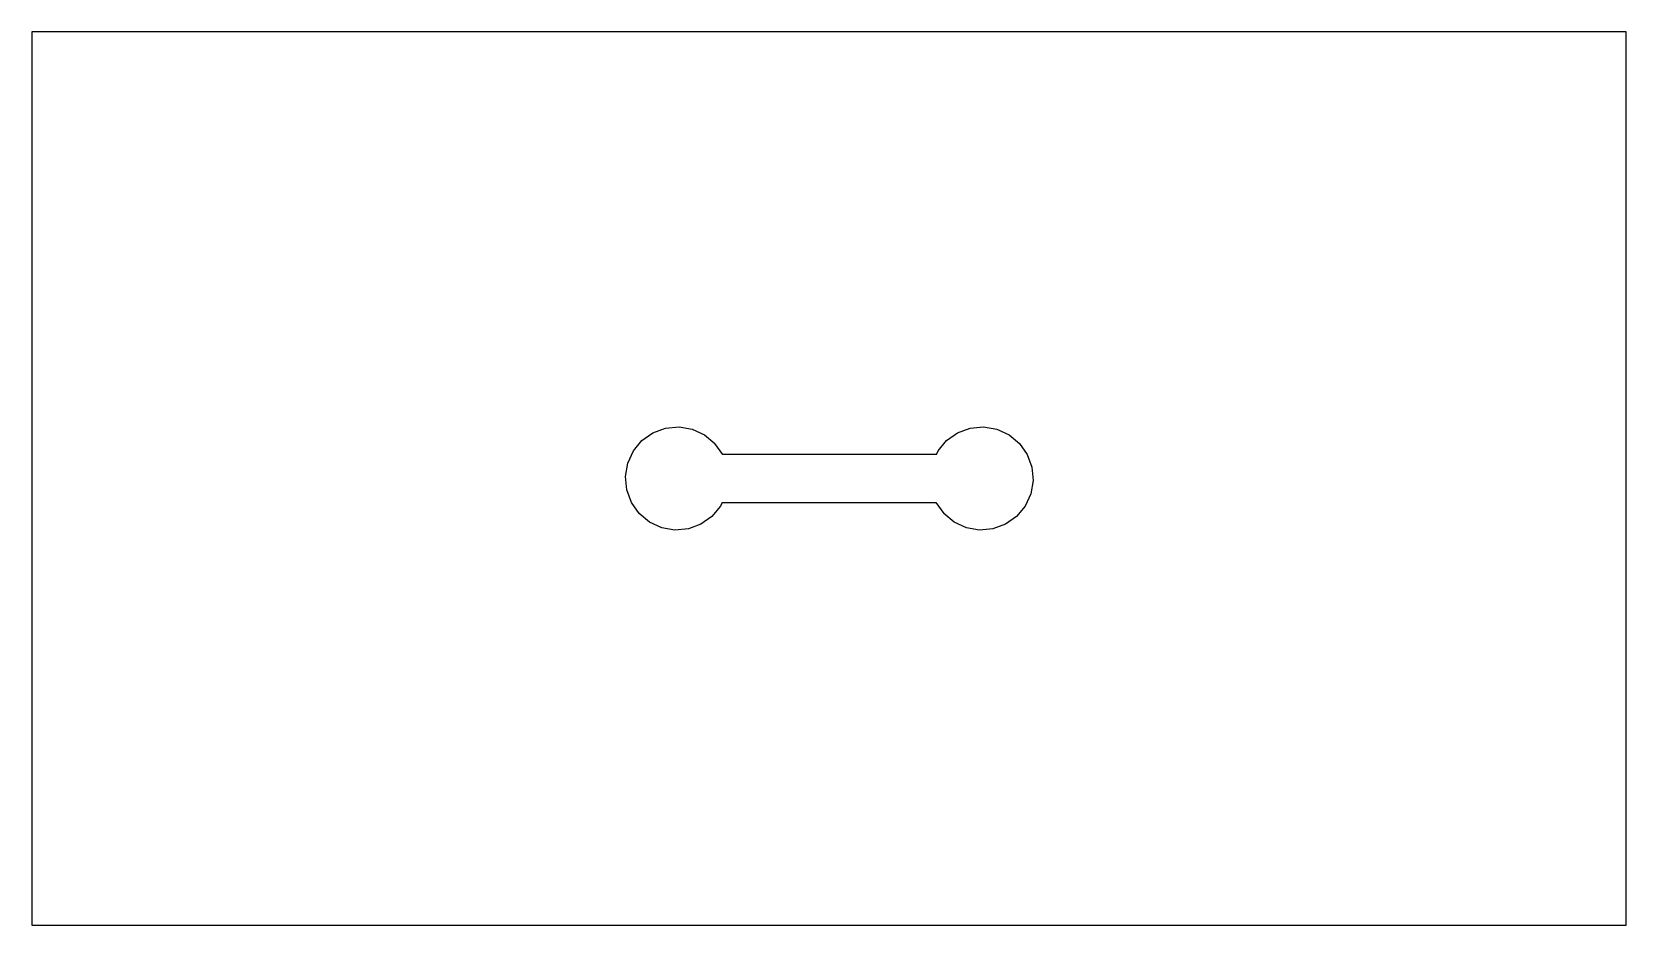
# Model space of a CAD drawing. Extents: x -223 to 253, y -130 to 137.
import ezdxf

# ---------------------------------------------------------------- set-up
doc = ezdxf.new("R2010")
doc.units = 0
doc.layers.get('0').update_dxf_attribs({"linetype": 'CONTINUOUS'})

msp = doc.modelspace()

# ---------------------------------------------------------------- linework, layer by layer
for p, q in [((253.15, 136.85), (-223.1, 136.85)), ((-223.1, 136.85), (-223.1, -129.85)), ((253.15, -129.85), (253.15, 136.85)), ((-43.41, 11.71), (-40.84, 14.8)), ((-40.84, 14.8), (-37.56, 17.12)), ((-37.56, 17.12), (-33.79, 18.52)), ((-33.79, 18.52), (-29.78, 18.88)), ((-29.78, 18.88), (-25.82, 18.2)), ((-25.82, 18.2), (-22.17, 16.52)), ((-22.17, 16.52), (-19.08, 13.95)), ((47.59, 11.71), (50.16, 14.8)), ((50.16, 14.8), (53.44, 17.12)), ((53.44, 17.12), (57.21, 18.52)), ((57.21, 18.52), (61.22, 18.88)), ((61.22, 18.88), (65.18, 18.2)), ((65.18, 18.2), (68.83, 16.52)), ((68.83, 16.52), (71.92, 13.95)), ((-45.1, 8.06), (-43.41, 11.71)), ((-16.74, 10.64), (-19.08, 13.95)), ((47.09, 10.64), (-16.74, 10.64)), ((47.09, 10.64), (47.59, 11.71)), ((71.92, 13.95), (74.24, 10.67)), ((74.24, 10.67), (75.63, 6.89)), ((-45.78, 4.1), (-45.1, 8.06)), ((75.63, 6.89), (76, 2.89)), ((-45.41, 0.1), (-45.78, 4.1)), ((-44.02, -3.68), (-45.41, 0.1)), ((76, 2.89), (75.32, -1.07)), ((-41.7, -6.96), (-44.02, -3.68)), ((-17.36, -4.72), (-19.93, -7.81)), ((-16.87, -3.65), (-17.36, -4.72)), ((-16.87, -3.65), (46.96, -3.65)), ((46.96, -3.65), (49.3, -6.96)), ((73.64, -4.72), (71.07, -7.81)), ((75.32, -1.07), (73.64, -4.72)), ((-38.61, -9.53), (-41.7, -6.96)), ((-19.93, -7.81), (-23.22, -10.13)), ((52.39, -9.53), (49.3, -6.96)), ((71.07, -7.81), (67.78, -10.13)), ((-34.95, -11.21), (-38.61, -9.53)), ((-30.99, -11.89), (-34.95, -11.21)), ((-26.99, -11.52), (-30.99, -11.89)), ((-23.22, -10.13), (-26.99, -11.52)), ((56.05, -11.21), (52.39, -9.53)), ((60.01, -11.89), (56.05, -11.21)), ((64.01, -11.52), (60.01, -11.89)), ((67.78, -10.13), (64.01, -11.52)), ((-223.1, -129.85), (253.15, -129.85))]:
    msp.add_line(p, q)

doc.saveas('drawing.dxf')
